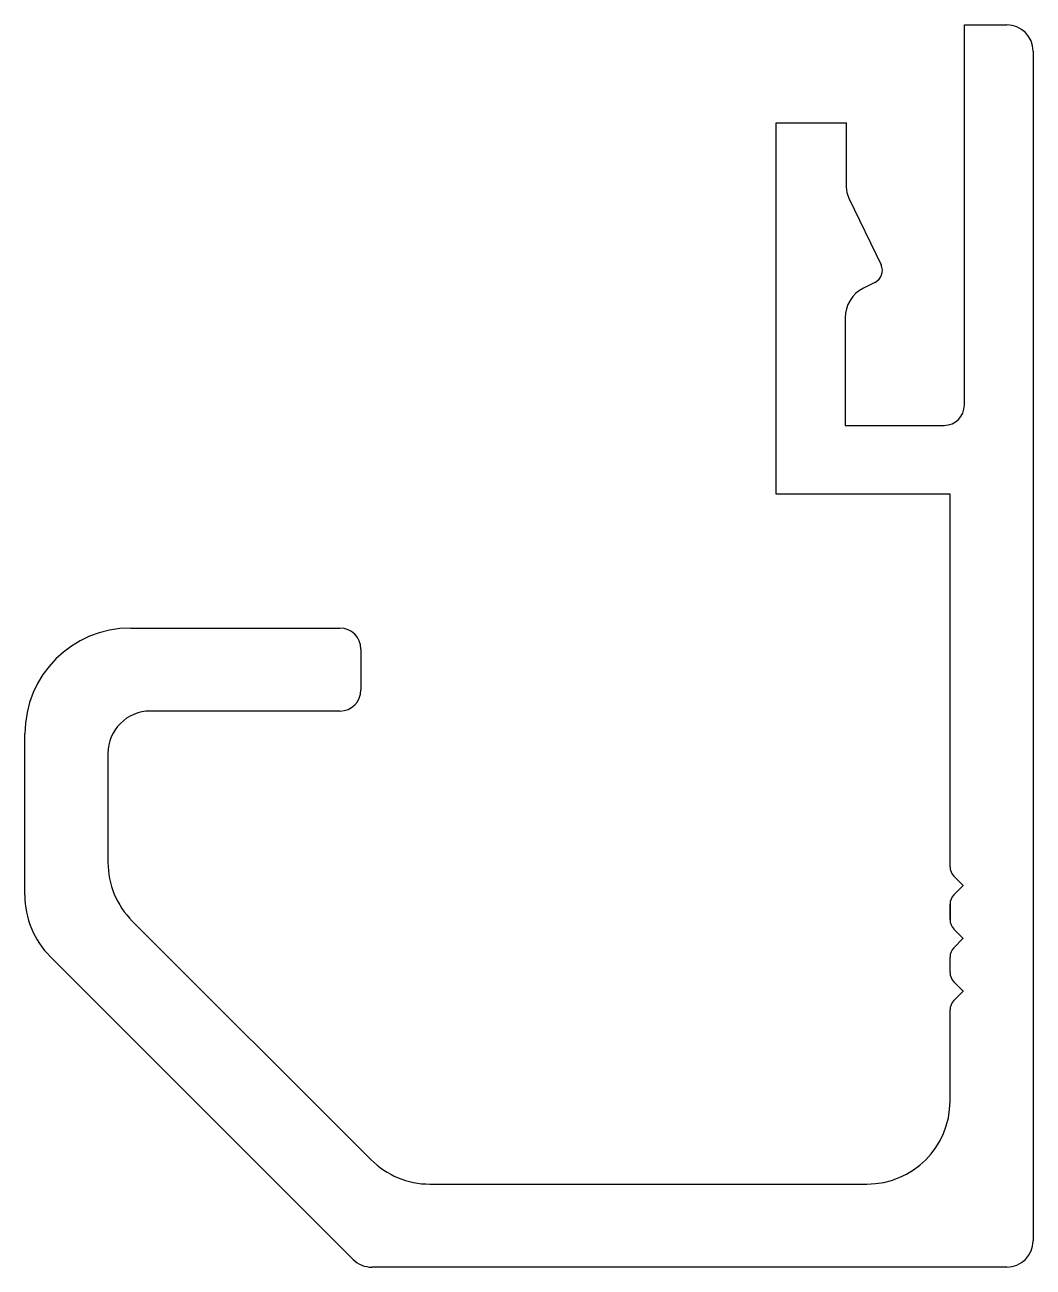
# Model space of a CAD drawing. Header units: inches. Extents: x -11.3 to 7.8, y 2.5 to 26.
import ezdxf

# ---------------------------------------------------------------- set-up
doc = ezdxf.new("R2010")
doc.units = ezdxf.units.IN
doc.header["$MEASUREMENT"] = 0
doc.layers.add('DRAWING', color=4, linetype='Continuous')

msp = doc.modelspace()

# ---------------------------------------------------------------- linework, layer by layer
at = {"layer": 'DRAWING'}
for p, q in [((6.492, 18.771), (6.492, 25.961)), ((6.492, 25.961), (7.292, 25.961)), ((7.792, 25.461), (7.792, 2.981)), ((2.939, 17.091), (2.939, 24.112)), ((2.939, 24.112), (4.261, 24.112)), ((4.261, 24.112), (4.261, 22.901)), ((4.311, 22.683), (4.918, 21.425)), ((4.804, 21.093), (4.589, 20.986)), ((4.239, 20.422), (4.239, 18.391)), ((4.239, 18.391), (6.112, 18.391)), ((6.222, 17.091), (2.939, 17.091)), ((6.222, 10.049), (6.222, 17.091)), ((6.222, 17.091), (6.222, 17.091)), ((-9.258, 14.561), (-5.308, 14.561)), ((-4.908, 14.161), (-4.908, 13.391)), ((-5.308, 12.991), (-8.888, 12.991)), ((-11.258, 9.514), (-11.258, 12.561)), ((-9.688, 12.191), (-9.688, 10.132)), ((6.222, 10.049), (6.222, 10.049)), ((6.222, 10.049), (6.222, 10.049)), ((6.222, 10.049), (6.222, 10.049)), ((6.222, 10.049), (6.222, 10.049)), ((6.222, 10.049), (6.222, 10.049)), ((6.222, 10.049), (6.222, 10.049)), ((6.466, 9.701), (6.295, 9.872)), ((6.295, 9.519), (6.466, 9.69)), ((6.222, 9.049), (6.222, 9.342)), ((6.222, 9.342), (6.222, 9.049)), ((6.222, 9.049), (6.222, 9.342)), ((6.222, 9.342), (6.222, 9.049)), ((6.222, 9.049), (6.222, 9.342)), ((-9.228, 9.021), (-4.718, 4.511)), ((6.466, 8.701), (6.295, 8.872)), ((6.295, 8.519), (6.466, 8.69)), ((-5.055, 2.627), (-10.775, 8.348)), ((6.222, 8.049), (6.222, 8.342)), ((6.466, 7.701), (6.295, 7.873)), ((6.295, 7.519), (6.466, 7.69)), ((6.222, 5.621), (6.222, 7.342)), ((-3.607, 4.051), (4.652, 4.051)), ((7.792, 2.981), (7.792, 2.981)), ((7.292, 2.481), (-4.701, 2.481))]:
    msp.add_line(p, q, dxfattribs=at)
for centre, radius, start, end in [((7.292, 25.461), 0.5, 360, 90), ((4.761, 22.901), 0.5, 180, 205.7481), ((4.693, 21.317), 0.25, 296.3784, 25.7481), ((4.869, 20.422), 0.63, 116.3784, 180), ((6.112, 18.771), 0.38, 270, 0), ((-9.258, 12.561), 2, 90, 180), ((-5.308, 14.161), 0.4, 0, 90), ((-5.308, 13.391), 0.4, 270, 0), ((-8.888, 12.191), 0.8, 90, 180), ((-8.118, 10.132), 1.57, 180, 225), ((6.472, 10.049), 0.25, 180, 225), ((6.461, 9.696), 0.008, 315, 45), ((-9.608, 9.514), 1.65, 180, 225), ((6.472, 9.342), 0.25, 135, 180), ((6.472, 9.049), 0.25, 180, 225), ((6.461, 8.696), 0.008, 315, 45), ((6.472, 8.342), 0.25, 135, 180), ((6.472, 8.049), 0.25, 180, 225), ((6.472, 7.342), 0.25, 135, 180), ((6.461, 7.696), 0.008, 315, 45), ((4.652, 5.621), 1.57, 270, 0), ((-3.607, 5.621), 1.57, 225, 270), ((7.292, 2.981), 0.5, 270, 0), ((-4.701, 2.981), 0.5, 225, 270)]:
    msp.add_arc(centre, radius, start, end, dxfattribs=at)

doc.saveas('drawing.dxf')
